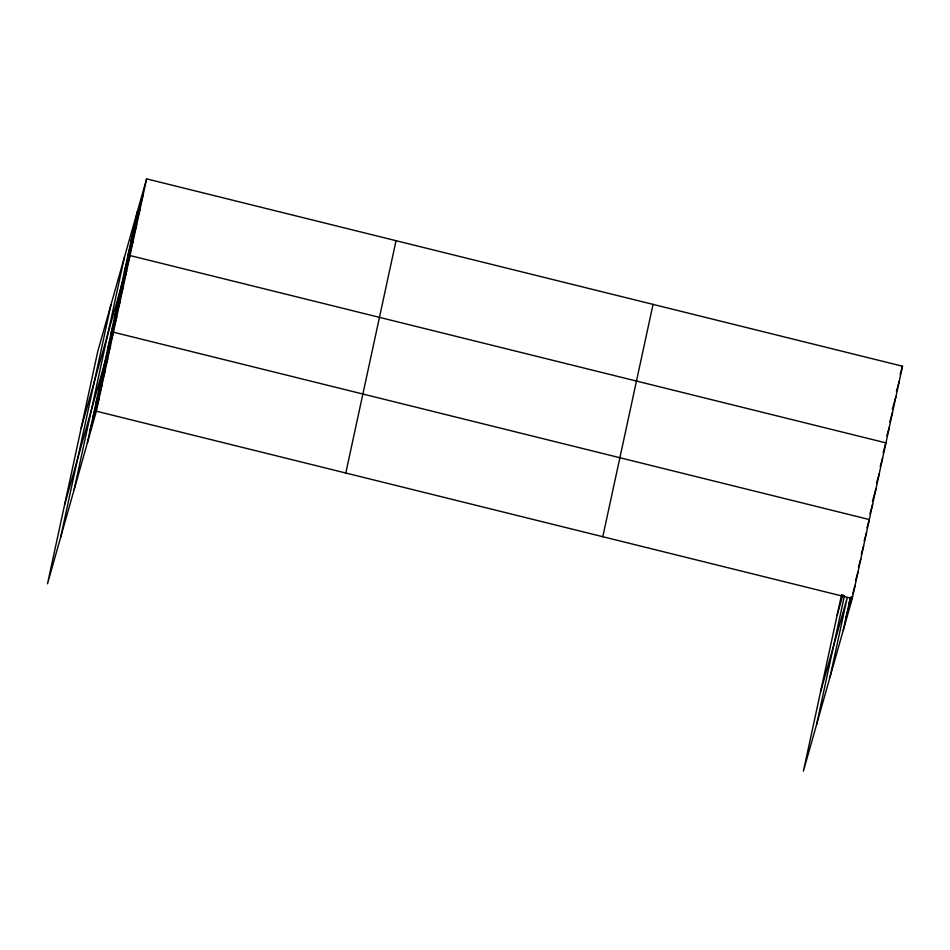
<?xml version="1.0" encoding="UTF-8"?>
<svg xmlns="http://www.w3.org/2000/svg" width="950" height="950" viewBox="0 0 950 950"><rect width="100%" height="100%" fill="white"/><g stroke="black" fill="none" stroke-linecap="round" stroke-linejoin="round"><path stroke-width="1.43" d="M60.646 537.332L110.901 305.009M74.183 489.488L124.438 257.165M87.329 443.032L137.584 210.71M146.597 178.873L97.755 351.464L47.5 583.787L96.342 411.196L146.597 178.873L902.5 366.213L852.245 598.536L803.403 771.127L841.605 594.558M345.788 473.017L396.043 240.694M602.799 536.714L653.054 304.392M816.549 724.684L844.491 595.508M830.086 676.828L847.174 597.835L820.491 692.134M843.232 630.384L850.357 597.467M134.271 226.053L143.272 194.204M130.946 241.383L139.959 209.534M127.633 256.714L136.646 224.877M124.319 272.044L133.321 240.208M81.166 428.129L130.007 255.538L885.911 442.878L883.179 452.568M117.681 302.717L126.694 270.869M114.368 318.048L123.369 286.211M111.043 333.379L120.056 301.542M107.73 348.709L116.743 316.872M64.588 504.794L113.43 332.203L869.333 519.555L866.982 527.856M101.567 377.209L110.58 345.372M98.717 390.379L107.73 358.53M95.867 403.536L104.88 371.699M93.029 416.706L102.03 384.869M90.179 429.875L99.18 398.026M900.149 374.526L902.5 366.213M896.444 391.246L899.187 381.544M892.335 409.343L895.862 396.886M889.806 421.907L892.549 412.217M886.884 435.86L889.236 427.548M837.081 615.469L842.923 594.831M880.246 466.521L882.597 458.221M876.541 483.241L879.284 473.551M872.444 501.339L875.959 488.882M869.903 513.903L872.646 504.213M864.132 541.025L866.483 532.712M861.282 554.183L863.633 545.882M858.432 567.352L860.783 559.039M848.932 604.046L850.891 597.134M855.594 580.521L857.945 572.209M846.082 617.215L851.96 596.446M852.744 593.679L855.095 585.378M96.342 411.196L852.245 598.536"/></g></svg>
